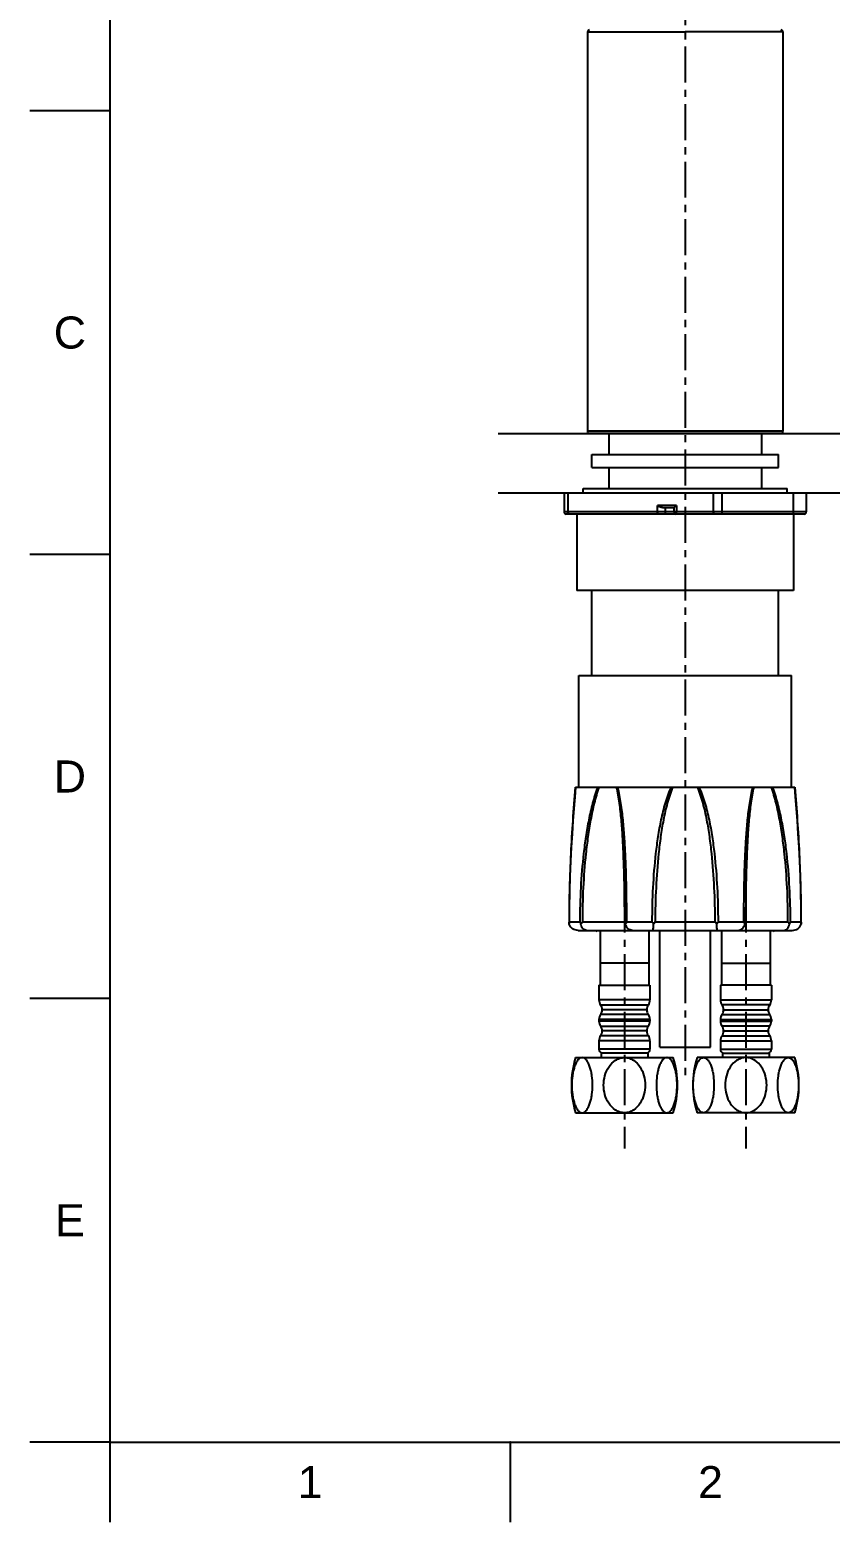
# Model space of a CAD drawing. Header units: millimetres. Extents: x 601 to 1195, y -13 to 407.
# Drawn here: x 601.1 to 742.4, y -13.3 to 250.2 of the extents above; entities that cross this region are included whole.
import ezdxf

# ---------------------------------------------------------------- set-up
doc = ezdxf.new("R2010")
doc.units = ezdxf.units.MM
doc.header["$LTSCALE"] = 0.1
doc.linetypes.add('CENTERX2', pattern=[101.6, 63.5, -12.7, 12.7, -12.7])
for name, color, linetype in [('02___PRT_ALL_AXES', 7, 'Continuous'), ('03___PRT_ALL_CURVES', 7, 'Continuous'), ('CENTER', 1, 'CENTERX2')]:
    doc.layers.add(name, color=color, linetype=linetype)
doc.styles.get("Standard").update_dxf_attribs({"font": 'arial.ttf'})

msp = doc.modelspace()

# ---------------------------------------------------------------- linework, layer by layer
for p, q in [((615.2102, 392.5863), (615.2102, 0.8691)), ((615.2102, 235.8994), (601.0688, 235.8994)), ((683.7809, 178.962), (999.4145, 178.962)), ((683.7809, 168.4622), (999.4145, 168.4622)), ((615.2102, 157.556), (601.0688, 157.556)), ((615.2102, 79.2126), (601.0688, 79.2126)), ((615.2102, 0.8691), (601.0688, 0.8691)), ((615.2102, 0.8691), (1180.8668, 0.8691)), ((615.2102, 0.8691), (615.2102, -13.2723)), ((685.9173, 0.8691), (685.9173, -13.2723))]:
    msp.add_line(p, q)
at = {"color": 7, "linetype": 'Continuous'}
for p, q in [((699.5509, 249.8381), (699.5474, 179.3383)), ((699.5509, 249.8381), (716.8008, 249.8373)), ((734.0509, 249.837), (716.8008, 249.8384)), ((734.0509, 249.837), (734.0474, 179.3366)), ((716.7974, 179.338), (699.5474, 179.3383)), ((734.0474, 179.3366), (716.7974, 179.338)), ((733.6724, 178.9616), (699.9224, 178.9633)), ((695.4225, 168.4629), (695.4224, 165.0879)), ((695.4225, 168.4629), (738.1725, 168.4626)), ((696.0815, 168.4629), (696.0814, 165.0879)), ((715.2502, 166.2129), (711.8907, 166.2129)), ((711.8907, 165.0879), (711.8907, 166.2129)), ((715.2502, 166.2129), (715.2501, 165.0879)), ((721.7635, 168.4629), (721.7634, 165.0879)), ((723.3544, 164.7129), (723.3545, 168.4629)), ((735.9224, 164.7127), (735.9225, 168.4627)), ((738.1725, 168.4626), (738.1724, 165.0876)), ((738.1724, 165.0876), (695.4224, 165.0879)), ((737.7974, 164.7116), (695.7974, 164.7129)), ((695.7974, 164.7129), (695.7974, 164.7127)), ((714.8138, 165.8379), (712.8574, 165.8379)), ((713.346, 165.0879), (713.346, 165.8379)), ((714.8108, 165.8379), (714.8108, 165.0879)), ((737.7974, 164.7126), (735.9224, 164.7127)), ((737.7974, 164.7119), (737.7974, 164.7124)), ((700.297, 136.2127), (700.2972, 151.2127)), ((733.297, 136.2122), (733.2972, 151.2122)), ((698.0466, 116.4878), (698.047, 136.2128)), ((698.047, 136.2128), (735.547, 136.2122)), ((735.5466, 116.4872), (735.547, 136.2122)), ((697.4484, 116.4878), (736.1449, 116.4872)), ((696.3355, 95.1771), (696.323, 92.416)), ((696.3244, 92.7131), (696.323, 92.4158)), ((696.3274, 92.309), (696.3231, 92.4159)), ((696.3534, 92.7129), (698.1952, 92.7129)), ((698.6389, 92.7129), (706.1201, 92.7129)), ((706.4867, 92.7129), (710.9333, 92.7129)), ((711.5063, 92.7129), (722.0862, 92.7127)), ((722.6592, 92.7127), (727.1058, 92.7126)), ((727.4724, 92.7126), (734.9536, 92.7123)), ((735.3973, 92.7123), (737.2391, 92.7122)), ((737.2694, 92.4152), (737.2651, 92.3083)), ((737.2693, 92.4473), (737.2681, 92.7124)), ((697.8723, 91.2127), (734.216, 91.2123)), ((701.7617, 91.2122), (701.7617, 81.5101)), ((710.3867, 91.2121), (710.3867, 81.5101)), ((723.2082, 91.2121), (723.2082, 81.5101)), ((731.8332, 91.2122), (731.8332, 81.5101)), ((734.216, 91.2123), (735.7201, 91.2121)), ((710.3867, 85.4383), (701.7617, 85.4383)), ((723.2082, 85.4383), (731.8332, 85.4383)), ((710.5742, 78.931), (701.5742, 78.931)), ((701.8554, 78.0566), (710.2929, 78.0566)), ((710.0118, 77.1976), (702.1366, 77.1976)), ((723.0207, 78.931), (732.0207, 78.931)), ((731.7394, 78.0566), (723.3019, 78.0566)), ((723.5831, 77.1976), (731.4582, 77.1976)), ((710.5742, 75.4641), (701.5742, 75.4641)), ((710.5742, 75.181), (701.5742, 75.181)), ((710.2929, 76.3386), (701.8554, 76.3386)), ((701.8554, 74.3066), (710.2929, 74.3066)), ((723.0207, 75.4641), (732.0207, 75.4641)), ((723.0207, 75.181), (732.0207, 75.181)), ((723.3019, 76.3386), (731.7394, 76.3386)), ((731.7394, 74.3066), (723.3019, 74.3066)), ((710.5742, 71.7141), (701.5742, 71.7141)), ((710.2929, 72.5886), (701.8554, 72.5886)), ((710.0118, 73.4476), (702.1366, 73.4476)), ((723.0207, 71.7141), (732.0207, 71.7141)), ((723.3019, 72.5886), (731.7394, 72.5886)), ((723.5831, 73.4476), (731.4582, 73.4476)), ((697.4492, 68.7601), (714.6992, 68.7601)), ((710.5742, 70.2601), (701.5742, 70.2601)), ((736.1457, 68.7601), (718.8957, 68.7601)), ((723.0207, 70.2601), (732.0207, 70.2601)), ((697.4492, 59.0101), (714.6992, 59.0101)), ((736.1457, 59.0101), (718.8957, 59.0101))]:
    msp.add_line(p, q, dxfattribs=at)
for points in [[(697.4484, 116.4878), (697.2963, 114.7615), (697.1283, 112.7091), (696.9671, 110.5466), (696.8161, 108.2767), (696.6785, 105.8977), (696.5577, 103.4049), (696.4574, 100.7919), (696.3818, 98.0517), (696.3355, 95.1771)], [(737.2695, 92.4153), (737.257, 95.1887), (737.2106, 98.0633), (737.1349, 100.8035), (737.0346, 103.4165), (736.9138, 105.9092), (736.7761, 108.2882), (736.6251, 110.5579), (736.4639, 112.7203), (736.296, 114.7725), (736.1449, 116.4872)]]:
    msp.add_lwpolyline(points, dxfattribs=at)
for centre, radius, start, end in [((699.9264, 249.8375), 0.375, 90.039164, 179.978018), ((733.6754, 249.8374), 0.375, 359.999742, 89.960319), ((699.9224, 179.3383), 0.375, 179.9972, 269.9972), ((733.6724, 179.3366), 0.375, 269.9972, 359.9972), ((695.7974, 165.0879), 0.375, 179.999067, 269.999067), ((715.1858, 165.0879), 0.375, 179.999067, 269.999067), ((737.7974, 165.0869), 0.375, 269.999067, 359.999067), ((686.1836, 101.42), 18.1875, 325, 325.82393), ((747.4112, 101.42), 18.1875, 214.17793, 215), ((703.0742, 78.931), 1.5, 180, 215.659088), ((700.6367, 77.1821), 1.5, 0.590026, 35.659088), ((700.6367, 77.213), 1.5, 324.340912, 359.409974), ((711.5117, 77.1821), 1.5, 144.340912, 179.409974), ((711.5117, 77.213), 1.5, 180.590026, 215.659088), ((709.0742, 78.931), 1.5, 324.340912, 0), ((724.5207, 78.931), 1.5, 180, 215.659088), ((722.0832, 77.1821), 1.5, 0.590026, 35.659088), ((722.0832, 77.213), 1.5, 324.340912, 359.409974), ((732.9582, 77.1821), 1.5, 144.340912, 179.409974), ((732.9582, 77.213), 1.5, 180.590026, 215.659088), ((730.5207, 78.931), 1.5, 324.340912, 360), ((703.0742, 75.4641), 1.5, 144.340912, 180), ((703.0742, 75.181), 1.5, 180, 215.659088), ((700.6367, 73.4321), 1.5, 0.590026, 35.659088), ((711.5117, 73.4321), 1.5, 144.340912, 179.409974), ((709.0742, 75.4641), 1.5, 0, 35.659088), ((709.0742, 75.181), 1.5, 324.340912, 0), ((724.5207, 75.4641), 1.5, 144.340912, 180), ((724.5207, 75.181), 1.5, 180, 215.659088), ((722.0832, 73.4321), 1.5, 0.590026, 35.659088), ((732.9582, 73.4321), 1.5, 144.340912, 179.409974), ((730.5207, 75.4641), 1.5, 360, 35.659088), ((730.5207, 75.181), 1.5, 324.340912, 360), ((703.0742, 71.7141), 1.5, 144.340912, 180), ((700.6367, 73.463), 1.5, 324.340912, 359.409974), ((711.5117, 73.463), 1.5, 180.590026, 215.659088), ((709.0742, 71.7141), 1.5, 0, 35.659088), ((724.5207, 71.7141), 1.5, 144.340912, 180), ((722.0832, 73.463), 1.5, 324.340912, 359.409974), ((732.9582, 73.463), 1.5, 180.590026, 215.659088), ((730.5207, 71.7141), 1.5, 360, 35.659088), ((702.3242, 70.2601), 0.75, 180, 252), ((709.8242, 70.2601), 0.75, 288, 0), ((723.7707, 70.2601), 0.75, 180, 252), ((731.2707, 70.2601), 0.75, 288, 360)]:
    msp.add_arc(centre, radius, start, end, dxfattribs=at)
for points, knots in [([(712.8574, 165.8379), (712.6723, 165.8379), (712.326, 165.9419), (712.0246, 166.1183), (711.8907, 166.2129)], [0, 0, 0, 0, 0.53027493, 1, 1, 1, 1]), ([(715.2502, 166.2129), (715.193, 166.1725), (715.0906, 166.0943), (714.976, 165.9927), (714.9027, 165.9224), (714.8627, 165.8804), (714.8351, 165.8558), (714.8202, 165.8379), (714.8138, 165.8379)], [0, 0, 0, 0, 0.36433595, 0.67043966, 0.79519682, 0.89581213, 0.96644006, 1, 1, 1, 1]), ([(696.3466, 164.7129), (696.2742, 164.7129), (696.1165, 164.8245), (696.0814, 164.9958), (696.0814, 165.0879)], [0, 0, 0, 0, 0.44023315, 1, 1, 1, 1]), ([(712.1559, 164.7129), (712.0834, 164.7129), (711.9257, 164.8245), (711.8907, 164.9958), (711.8907, 165.0879)], [0, 0, 0, 0, 0.44023315, 1, 1, 1, 1]), ([(713.2474, 164.7129), (713.2631, 164.7129), (713.2985, 164.7533), (713.3344, 164.8775), (713.346, 164.999), (713.346, 165.0879)], [0, 0, 0, 0, 0.11791553, 0.33554984, 1, 1, 1, 1]), ([(715.3278, 164.8228), (715.3152, 164.8406), (715.2688, 164.9216), (715.2501, 165.0169), (715.2501, 165.0879)], [0, 0, 0, 0, 0.23556034, 1, 1, 1, 1]), ([(715.5153, 164.7129), (715.4979, 164.7129), (715.4235, 164.7233), (715.3606, 164.7764), (715.3278, 164.8228)], [0, 0, 0, 0, 0.23439219, 1, 1, 1, 1]), ([(722.0286, 164.7129), (721.9561, 164.7129), (721.7985, 164.8245), (721.7634, 164.9958), (721.7634, 165.0879)], [0, 0, 0, 0, 0.44023315, 1, 1, 1, 1]), ([(696.3534, 92.7129), (696.3534, 96.7365), (696.5507, 104.6732), (697.1105, 112.5912), (697.4561, 116.4878)], [0, 0, 0, 0, 0.50703728, 1, 1, 1, 1]), ([(701.3611, 116.4879), (700.9912, 115.5713), (700.4085, 113.6632), (699.7497, 110.7428), (699.239, 107.7738), (698.7126, 103.7823), (698.3019, 98.7593), (698.1953, 94.7285), (698.1952, 92.7129)], [0, 0, 0, 0, 0.12309732, 0.24768803, 0.37278627, 0.4981057, 0.74898798, 1, 1, 1, 1]), ([(701.581, 116.4879), (701.2314, 115.5628), (700.6893, 113.6437), (700.0776, 110.7158), (699.6048, 107.7456), (699.1176, 103.758), (698.7376, 98.7448), (698.6389, 94.7236), (698.6389, 92.7129)], [0, 0, 0, 0, 0.12337383, 0.24804974, 0.3731453, 0.49841938, 0.74915872, 1, 1, 1, 1]), ([(706.1201, 92.7129), (706.1201, 94.7231), (706.0885, 98.7379), (705.9566, 103.7495), (705.7595, 107.7399), (705.5476, 110.7072), (705.2348, 113.6294), (704.9138, 115.555), (704.674, 116.4879)], [0, 0, 0, 0, 0.25277842, 0.5048694, 0.63035888, 0.75518624, 0.87886773, 1, 1, 1, 1]), ([(706.4867, 92.7129), (706.4867, 94.7279), (706.4507, 98.7514), (706.3006, 103.7726), (706.078, 107.7672), (705.8398, 110.7332), (705.4919, 113.6475), (705.1378, 115.5632), (704.8805, 116.4879)], [0, 0, 0, 0, 0.2531963, 0.50559178, 0.63114218, 0.75592322, 0.87938392, 1, 1, 1, 1]), ([(714.308, 116.4878), (713.872, 115.5836), (713.2065, 113.6767), (712.4919, 110.7474), (711.9611, 107.7751), (711.4313, 103.7828), (711.0343, 98.7587), (710.9333, 94.7284), (710.9333, 92.7129)], [0, 0, 0, 0, 0.12468932, 0.24952723, 0.37445927, 0.499472, 0.74965745, 1, 1, 1, 1]), ([(714.6096, 116.4878), (714.4043, 116.0307), (714.0493, 115.0913), (713.475, 113.1694), (712.9307, 110.7186), (712.4446, 107.7468), (711.9609, 103.758), (711.5984, 98.7441), (711.5063, 94.7235), (711.5063, 92.7129)], [0, 0, 0, 0, 0.06237991, 0.12478128, 0.24962001, 0.37454734, 0.49954958, 0.74970351, 1, 1, 1, 1]), ([(722.0862, 92.7127), (722.0863, 94.7233), (721.9943, 98.7439), (721.6319, 103.7579), (721.1483, 107.7468), (720.6624, 110.7186), (720.1182, 113.1693), (719.5439, 115.0912), (719.189, 116.0306), (718.9837, 116.4878)], [0, 0, 0, 0, 0.25029744, 0.50045305, 0.62545561, 0.75038271, 0.87522083, 0.93762168, 1, 1, 1, 1]), ([(722.6592, 92.7127), (722.6592, 94.7282), (722.5584, 98.7586), (722.1616, 103.7827), (721.6319, 107.7751), (721.1011, 110.7474), (720.3866, 113.6767), (719.7213, 115.5835), (719.2853, 116.4877)], [0, 0, 0, 0, 0.25034361, 0.50053097, 0.62554404, 0.75047578, 0.87531297, 1, 1, 1, 1]), ([(728.7128, 116.4875), (728.4555, 115.5627), (728.1012, 113.6471), (727.7533, 110.7328), (727.515, 107.7668), (727.2922, 103.7722), (727.142, 98.7511), (727.1059, 94.7275), (727.1058, 92.7126)], [0, 0, 0, 0, 0.12061945, 0.24408028, 0.36886045, 0.49441015, 0.74680483, 1, 1, 1, 1]), ([(728.9193, 116.4875), (728.6795, 115.5546), (728.3584, 113.629), (728.0455, 110.7068), (727.8335, 107.7395), (727.6362, 103.7491), (727.5042, 98.7375), (727.4725, 94.7227), (727.4724, 92.7126)], [0, 0, 0, 0, 0.12113527, 0.24481691, 0.36964351, 0.49513235, 0.74722259, 1, 1, 1, 1]), ([(734.9536, 92.7123), (734.9536, 94.723), (734.8551, 98.7442), (734.4752, 103.7574), (733.9881, 107.7451), (733.5155, 110.7152), (732.9038, 113.6432), (732.3619, 115.5623), (732.0123, 116.4874)], [0, 0, 0, 0, 0.25084136, 0.50158087, 0.62685514, 0.75195063, 0.87662689, 1, 1, 1, 1]), ([(735.3973, 92.7123), (735.3973, 94.7279), (735.2908, 98.7587), (734.8803, 103.7817), (734.354, 107.7732), (733.8434, 110.7422), (733.1846, 113.6626), (732.6021, 115.5708), (732.2322, 116.4874)], [0, 0, 0, 0, 0.25101206, 0.50189448, 0.62721411, 0.75231223, 0.8769033, 1, 1, 1, 1]), ([(736.1372, 116.4872), (736.4826, 112.5906), (737.0422, 104.6725), (737.2392, 96.7358), (737.2391, 92.7122)], [0, 0, 0, 0, 0.49296451, 1, 1, 1, 1]), ([(697.8723, 91.2129), (697.5395, 91.2129), (696.8568, 91.4113), (696.4225, 91.9909), (696.3274, 92.309)], [0, 0, 0, 0, 0.50056618, 1, 1, 1, 1]), ([(698.1952, 92.7129), (698.2074, 92.6788), (698.2614, 92.5395), (698.3301, 92.406), (698.3882, 92.3091)], [0, 0, 0, 0, 0.24294178, 1, 1, 1, 1]), ([(698.3882, 92.3091), (698.4074, 92.3427), (698.4872, 92.4796), (698.5725, 92.6133), (698.6389, 92.7129)], [0, 0, 0, 0, 0.24413724, 1, 1, 1, 1]), ([(699.3764, 91.2129), (699.2656, 91.2129), (699.0306, 91.2693), (698.732, 91.5062), (698.505, 91.8657), (698.4173, 92.1539), (698.3882, 92.3091)], [0, 0, 0, 0, 0.20905053, 0.43838523, 0.70210954, 1, 1, 1, 1]), ([(706.1201, 92.7129), (706.1275, 92.6789), (706.1618, 92.5408), (706.2117, 92.4066), (706.2569, 92.3091)], [0, 0, 0, 0, 0.24473317, 1, 1, 1, 1]), ([(706.2569, 92.3091), (706.2733, 92.3427), (706.3437, 92.4808), (706.4232, 92.6141), (706.4867, 92.7129)], [0, 0, 0, 0, 0.24174653, 1, 1, 1, 1]), ([(707.4536, 91.2129), (707.3237, 91.2129), (707.0531, 91.2676), (706.5588, 91.5828), (706.3277, 92.0087), (706.2569, 92.3091)], [0, 0, 0, 0, 0.22527646, 0.46491865, 1, 1, 1, 1]), ([(711.0848, 91.2129), (711.094, 91.2129), (711.1133, 91.2433), (711.1297, 91.2968), (711.1515, 91.3914), (711.1812, 91.5799), (711.2128, 91.8907), (711.2271, 92.1583), (711.2323, 92.309)], [0, 0, 0, 0, 0.0247007, 0.07825535, 0.16316411, 0.27884944, 0.59465614, 1, 1, 1, 1]), ([(722.5077, 91.2127), (722.4985, 91.2127), (722.4792, 91.2431), (722.4627, 91.2967), (722.441, 91.3912), (722.4112, 91.5797), (722.3797, 91.8905), (722.3654, 92.1581), (722.3602, 92.3088)], [0, 0, 0, 0, 0.0247007, 0.07825536, 0.16316412, 0.27884946, 0.59465617, 1, 1, 1, 1]), ([(726.1388, 91.2126), (726.2688, 91.2126), (726.5393, 91.2673), (727.0337, 91.5825), (727.2648, 92.0083), (727.3356, 92.3087)], [0, 0, 0, 0, 0.22527646, 0.46491864, 1, 1, 1, 1]), ([(727.1058, 92.7126), (727.1274, 92.679), (727.2096, 92.5477), (727.2853, 92.4122), (727.3356, 92.3087)], [0, 0, 0, 0, 0.25763252, 1, 1, 1, 1]), ([(727.3356, 92.3087), (727.3509, 92.3417), (727.4073, 92.4724), (727.4499, 92.6091), (727.4724, 92.7126)], [0, 0, 0, 0, 0.25580946, 1, 1, 1, 1]), ([(734.216, 91.2123), (734.3268, 91.2123), (734.5619, 91.2687), (734.8604, 91.5056), (735.0875, 91.8651), (735.1752, 92.1533), (735.2042, 92.3085)], [0, 0, 0, 0, 0.20905053, 0.43838523, 0.70210955, 1, 1, 1, 1]), ([(734.9536, 92.7123), (734.976, 92.6787), (735.063, 92.5462), (735.1459, 92.4111), (735.2042, 92.3085)], [0, 0, 0, 0, 0.25511179, 1, 1, 1, 1]), ([(735.2042, 92.3085), (735.224, 92.3414), (735.298, 92.4711), (735.36, 92.6078), (735.3973, 92.7123)], [0, 0, 0, 0, 0.25728589, 1, 1, 1, 1]), ([(735.7201, 91.2123), (736.0529, 91.2122), (736.7357, 91.4107), (737.17, 91.9902), (737.2651, 92.3083)], [0, 0, 0, 0, 0.50056616, 1, 1, 1, 1]), ([(698.6047, 68.7601), (698.4599, 68.7601), (698.1406, 68.6462), (697.7703, 68.2579), (697.4577, 67.7205), (697.2039, 67.0663), (697.0076, 66.3316), (696.8203, 65.2672), (696.7321, 63.8851), (696.8203, 62.5029), (697.0076, 61.4386), (697.2039, 60.7038), (697.4577, 60.0496), (697.7703, 59.5123), (698.1406, 59.124), (698.4599, 59.0101), (698.6047, 59.0101)], [0, 0, 0, 0, 0.03928261, 0.08655445, 0.14311851, 0.20709937, 0.27635292, 0.34913821, 0.49999982, 0.6508602, 0.72364601, 0.79290091, 0.85688261, 0.91344639, 0.96071772, 1, 1, 1, 1]), ([(698.6047, 59.0101), (698.7495, 59.0101), (699.0689, 59.124), (699.4392, 59.5123), (699.7518, 60.0496), (700.0056, 60.7038), (700.2018, 61.4386), (700.3892, 62.5029), (700.4774, 63.8851), (700.3892, 65.2672), (700.2018, 66.3316), (700.0056, 67.0663), (699.7517, 67.7205), (699.4392, 68.2579), (699.0689, 68.6462), (698.7495, 68.7601), (698.6047, 68.7601)], [0, 0, 0, 0, 0.03928269, 0.08655465, 0.14311886, 0.20709984, 0.27635324, 0.34913823, 0.49999918, 0.6508603, 0.72364598, 0.79290037, 0.85688194, 0.91344591, 0.96071754, 1, 1, 1, 1]), ([(706.0742, 59.0101), (705.7942, 59.0101), (705.2305, 59.0992), (704.2123, 59.5905), (703.2242, 60.6413), (702.5485, 62.2009), (702.3257, 63.8849), (702.5484, 65.5691), (703.2241, 67.1287), (704.2122, 68.1796), (705.2303, 68.671), (705.7941, 68.7601), (706.0742, 68.7601)], [0, 0, 0, 0, 0.06258842, 0.1252164, 0.24988376, 0.37488064, 0.49998673, 0.62510431, 0.7501105, 0.87476964, 0.93739787, 1, 1, 1, 1]), ([(706.0742, 68.7601), (706.3542, 68.7601), (706.9178, 68.671), (707.9359, 68.1798), (708.924, 67.1291), (709.5998, 65.5696), (709.8227, 63.8854), (709.6, 62.2012), (708.9243, 60.6415), (707.9362, 59.5906), (706.918, 59.0992), (706.3542, 59.0101), (706.0742, 59.0101)], [0, 0, 0, 0, 0.06258617, 0.12520393, 0.24985378, 0.37485343, 0.49997446, 0.6250962, 0.75010127, 0.87476788, 0.93740091, 1, 1, 1, 1]), ([(713.5437, 68.7601), (713.3989, 68.7601), (713.0795, 68.6462), (712.7092, 68.2579), (712.3966, 67.7205), (712.1428, 67.0663), (711.9465, 66.3316), (711.7592, 65.2672), (711.671, 63.8851), (711.7592, 62.5029), (711.9465, 61.4386), (712.1428, 60.7038), (712.3966, 60.0496), (712.7092, 59.5123), (713.0795, 59.124), (713.3989, 59.0101), (713.5437, 59.0101)], [0, 0, 0, 0, 0.03928279, 0.08655491, 0.14311919, 0.20710033, 0.27635421, 0.34913957, 0.50000076, 0.65086063, 0.7236457, 0.79289987, 0.85688162, 0.91344588, 0.96071757, 1, 1, 1, 1]), ([(713.5437, 59.0101), (713.6885, 59.0101), (714.0078, 59.124), (714.3781, 59.5123), (714.6907, 60.0496), (714.9445, 60.7038), (715.1408, 61.4386), (715.3281, 62.5029), (715.4163, 63.8851), (715.3281, 65.2672), (715.1408, 66.3316), (714.9445, 67.0663), (714.6907, 67.7205), (714.3781, 68.2579), (714.0078, 68.6462), (713.6885, 68.7601), (713.5437, 68.7601)], [0, 0, 0, 0, 0.03928281, 0.08655475, 0.14311898, 0.20710001, 0.27635341, 0.34913839, 0.4999993, 0.65086036, 0.72364601, 0.79290041, 0.856882, 0.91344596, 0.96071757, 1, 1, 1, 1]), ([(720.0512, 59.0101), (719.9064, 59.0101), (719.587, 59.124), (719.2167, 59.5123), (718.9042, 60.0496), (718.6504, 60.7038), (718.4541, 61.4386), (718.2667, 62.5029), (718.1786, 63.8851), (718.2667, 65.2672), (718.4541, 66.3316), (718.6504, 67.0663), (718.9042, 67.7205), (719.2167, 68.2579), (719.587, 68.6462), (719.9064, 68.7601), (720.0512, 68.7601)], [0, 0, 0, 0, 0.03928281, 0.08655475, 0.14311898, 0.20710001, 0.27635341, 0.34913839, 0.4999993, 0.65086036, 0.72364601, 0.79290041, 0.856882, 0.91344596, 0.96071757, 1, 1, 1, 1]), ([(720.0512, 68.7601), (720.196, 68.7601), (720.5154, 68.6462), (720.8857, 68.2579), (721.1982, 67.7205), (721.452, 67.0663), (721.6483, 66.3316), (721.8357, 65.2672), (721.9238, 63.8851), (721.8357, 62.5029), (721.6483, 61.4386), (721.452, 60.7038), (721.1982, 60.0496), (720.8857, 59.5123), (720.5153, 59.124), (720.196, 59.0101), (720.0512, 59.0101)], [0, 0, 0, 0, 0.03928279, 0.08655491, 0.14311919, 0.20710033, 0.27635421, 0.34913957, 0.50000076, 0.65086063, 0.7236457, 0.79289987, 0.85688162, 0.91344588, 0.96071757, 1, 1, 1, 1]), ([(727.5207, 68.7601), (727.2407, 68.7601), (726.677, 68.671), (725.659, 68.1798), (724.6708, 67.1291), (723.995, 65.5696), (723.7721, 63.8854), (723.9948, 62.2012), (724.6705, 60.6415), (725.6587, 59.5906), (726.6768, 59.0992), (727.2406, 59.0101), (727.5207, 59.0101)], [0, 0, 0, 0, 0.06258617, 0.12520393, 0.24985378, 0.37485343, 0.49997446, 0.6250962, 0.75010127, 0.87476788, 0.93740091, 1, 1, 1, 1]), ([(727.5207, 59.0101), (727.8007, 59.0101), (728.3644, 59.0992), (729.3825, 59.5905), (730.3707, 60.6413), (731.0464, 62.2009), (731.2692, 63.8849), (731.0464, 65.5691), (730.3708, 67.1287), (729.3826, 68.1796), (728.3645, 68.671), (727.8007, 68.7601), (727.5207, 68.7601)], [0, 0, 0, 0, 0.06258842, 0.1252164, 0.24988376, 0.37488064, 0.49998673, 0.62510431, 0.7501105, 0.87476964, 0.93739787, 1, 1, 1, 1]), ([(734.9901, 59.0101), (734.8453, 59.0101), (734.526, 59.124), (734.1557, 59.5123), (733.8431, 60.0496), (733.5893, 60.7038), (733.393, 61.4386), (733.2057, 62.5029), (733.1175, 63.8851), (733.2057, 65.2672), (733.393, 66.3316), (733.5893, 67.0663), (733.8431, 67.7205), (734.1557, 68.2579), (734.526, 68.6462), (734.8453, 68.7601), (734.9901, 68.7601)], [0, 0, 0, 0, 0.03928269, 0.08655465, 0.14311886, 0.20709984, 0.27635324, 0.34913823, 0.49999918, 0.6508603, 0.72364598, 0.79290037, 0.85688194, 0.91344591, 0.96071754, 1, 1, 1, 1]), ([(734.9901, 68.7601), (735.1349, 68.7601), (735.4543, 68.6462), (735.8246, 68.2579), (736.1372, 67.7205), (736.391, 67.0663), (736.5872, 66.3316), (736.7746, 65.2672), (736.8628, 63.8851), (736.7746, 62.5029), (736.5872, 61.4386), (736.391, 60.7038), (736.1372, 60.0496), (735.8246, 59.5123), (735.4543, 59.124), (735.1349, 59.0101), (734.9901, 59.0101)], [0, 0, 0, 0, 0.03928261, 0.08655445, 0.14311851, 0.20709937, 0.27635292, 0.34913821, 0.49999982, 0.6508602, 0.72364601, 0.79290091, 0.85688261, 0.91344639, 0.96071772, 1, 1, 1, 1])]:
    msp.add_open_spline(points, degree=3, knots=knots, dxfattribs=at)
for points in [[(696.323, 92.416), (696.3229, 92.5155), (696.3336, 92.6154), (696.3534, 92.7129)], [(710.9333, 92.7129), (711.03, 92.5761), (711.1302, 92.4419), (711.2323, 92.309)], [(711.2323, 92.309), (711.3281, 92.4405), (711.42, 92.575), (711.5063, 92.7129)], [(722.0862, 92.7127), (722.1725, 92.5748), (722.2644, 92.4403), (722.3602, 92.3088)], [(722.3602, 92.3088), (722.4623, 92.4417), (722.5625, 92.5759), (722.6592, 92.7127)], [(737.2391, 92.7122), (737.2589, 92.6147), (737.2696, 92.5148), (737.2695, 92.4153)]]:
    msp.add_open_spline(points, degree=3, dxfattribs=at)
msp.add_point((685.9173, 0.8691))
at = {"layer": '02___PRT_ALL_AXES', "color": 7, "linetype": 'Continuous'}
for p, q in [((703.2974, 178.9635), (703.2974, 175.2134)), ((730.2974, 178.9621), (730.2974, 175.2121)), ((700.2974, 172.9633), (700.2975, 175.2133)), ((700.2975, 175.2133), (730.485, 175.2121)), ((730.485, 175.2121), (733.2975, 175.2117)), ((733.2974, 172.9617), (733.2975, 175.2117)), ((700.2974, 172.9633), (730.4849, 172.9621)), ((703.2974, 172.9634), (703.2974, 169.2129)), ((730.2974, 172.9621), (730.2974, 169.2124)), ((730.4849, 172.9621), (733.2974, 172.9617)), ((698.7975, 169.2128), (734.7975, 169.2122)), ((698.7975, 168.4629), (698.7975, 169.2128)), ((734.7975, 168.4627), (734.7975, 169.2122)), ((697.6724, 164.7128), (697.6722, 151.2128)), ((735.9224, 164.7122), (735.9222, 151.2122)), ((735.9222, 151.2122), (697.6722, 151.2128)), ((712.2974, 70.595), (712.2974, 91.2128)), ((721.2974, 70.595), (721.2974, 91.2127)), ((701.5742, 81.5101), (701.5742, 78.931)), ((701.5745, 81.5101), (710.5738, 81.5101)), ((710.5742, 81.5101), (710.5742, 78.931)), ((723.0207, 81.5101), (723.0207, 78.931)), ((732.0203, 81.5101), (723.021, 81.5101)), ((732.0207, 81.5101), (732.0207, 78.931)), ((701.5742, 75.4641), (701.5742, 75.181)), ((710.5742, 75.4641), (710.5742, 75.181)), ((723.0207, 75.4641), (723.0207, 75.181)), ((732.0207, 75.4641), (732.0207, 75.181)), ((701.5742, 71.7141), (701.5742, 70.2601)), ((710.5742, 71.7141), (710.5742, 70.2601)), ((723.0207, 71.7141), (723.0207, 70.2601)), ((732.0207, 71.7141), (732.0207, 70.2601)), ((701.9492, 69.5101), (701.9492, 68.7601)), ((710.1989, 69.5101), (701.9495, 69.5101)), ((710.1992, 69.5101), (710.1992, 68.7601)), ((712.2974, 70.595), (721.2974, 70.595)), ((723.3957, 69.5101), (723.3957, 68.7601)), ((723.396, 69.5101), (731.6453, 69.5101)), ((731.6457, 69.5101), (731.6457, 68.7601))]:
    msp.add_line(p, q, dxfattribs=at)
for centre, start, end in [((712.9179, 63.8851), 162.507675, 197.492325), ((699.2304, 63.8851), 342.507675, 17.492325), ((734.3644, 63.8851), 162.507675, 197.492325), ((720.6769, 63.8851), 342.507675, 17.492325)]:
    msp.add_arc(centre, 16.2188, start, end, dxfattribs=at)
at = {"layer": '03___PRT_ALL_CURVES', "color": 4, "linetype": 'Continuous'}
msp.add_line((697.4367, 116.4877), (736.1565, 116.4872), dxfattribs=at)
at = {"layer": 'CENTER'}
for p, q in [((716.7974, 389.4944), (716.7974, 65.6404)), ((706.0742, 97.1707), (706.0742, 52.6812)), ((727.5207, 97.1707), (727.5207, 52.6812))]:
    msp.add_line(p, q, dxfattribs=at)

# ---------------------------------------------------------------- texts
at = {"char_height": 5.6566, "attachment_point": 5}
for s, width, insert in [('C', 10, (608.1395, 196.7277)), ('D', 10, (608.1395, 118.3843)), ('E', 10, (608.1395, 40.0408)), ('1', 50, (650.5638, -6.2016)), ('2', 50, (721.2708, -6.2016))]:
    msp.add_mtext_dynamic_manual_height_columns(s, width=width, gutter_width=12.5, heights=[0], dxfattribs=dict(at, insert=insert))

doc.saveas('drawing.dxf')
